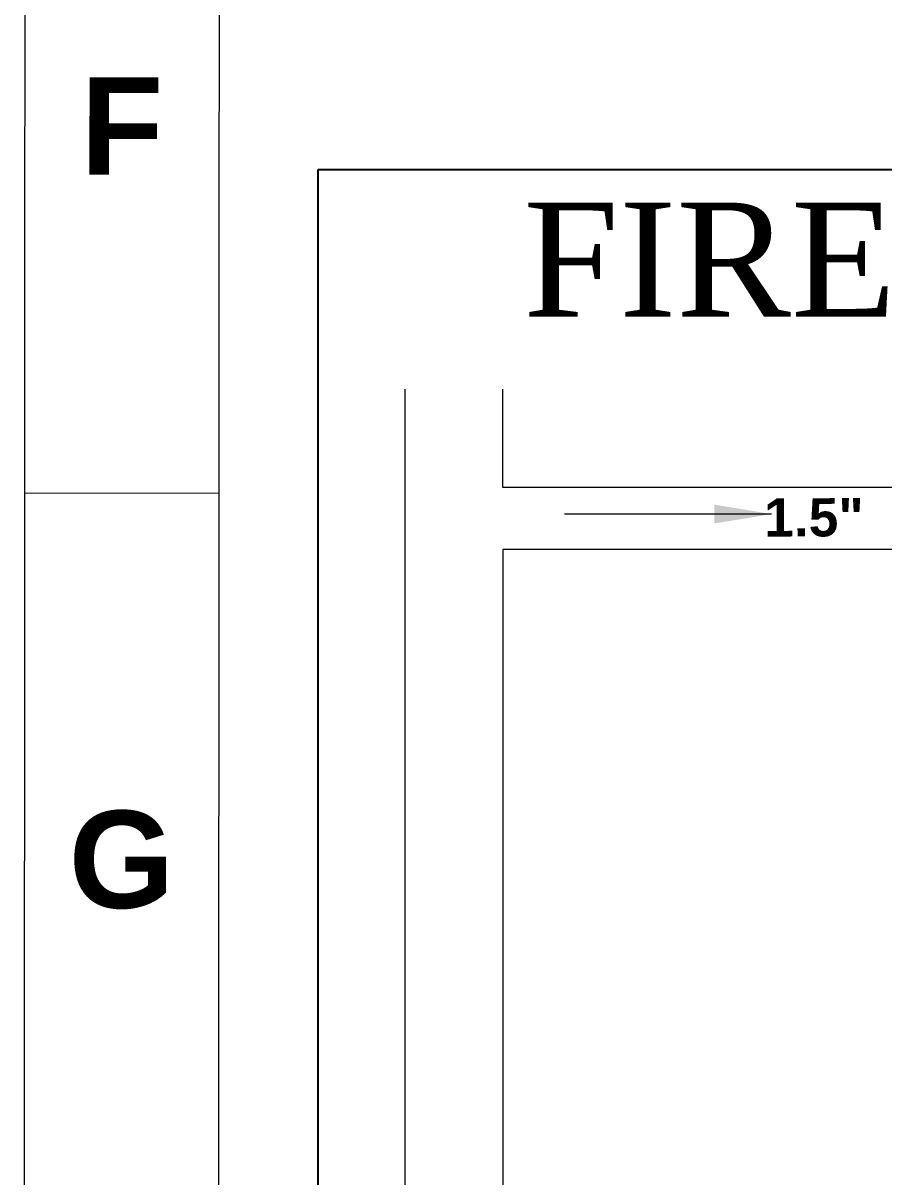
# Model space of a CAD drawing. Header units: inches. Extents: x -98933 to 1585249, y -3352739 to 192771.
# Drawn here: x -2378.6 to -2156, y 49268.2 to 49566.5 of the extents above; entities that cross this region are included whole.
import ezdxf

# ---------------------------------------------------------------- set-up
doc = ezdxf.new("R2010")
doc.units = ezdxf.units.IN
doc.header["$MEASUREMENT"] = 0
doc.layers.get('0').update_dxf_attribs({"lineweight": 0})
doc.layers.add('ball v', color=7, linetype='Continuous', lineweight=0, true_color=0x1e12ca)
for name, color, linetype, lineweight in [('DIM', 7, 'Continuous', 0), ('Inline', 7, 'Continuous', 0), ('Outline', 7, 'Continuous', 0), ('Scale', 7, 'Continuous', 0), ('Scale_Text', 7, 'Continuous', 0), ('Smoke Detector', 3, 'Continuous', 25), ('Text 2', 7, 'Continuous', 25), ('Titelblk', 7, 'Continuous', 25), ('TITLE', 7, 'Continuous', 20)]:
    doc.layers.add(name, color=color, linetype=linetype, lineweight=lineweight)
doc.styles.add('ARIAL', font='times.ttf')
doc.styles.add('arial narrow', font='tahoma.ttf')
doc.styles.get("Standard").update_dxf_attribs({"font": 'arialbd.ttf', "height": 24})
doc.dimstyles.new('Small', dxfattribs={"dimscale": 0, "dimtxt": 6, "dimasz": 6, "dimexe": 1, "dimexo": 1, "dimgap": 1.5, "dimtad": 0, "dimdec": 0, "dimzin": 3, "dimdsep": 46, "dimlunit": 4, "dimtxsty": 'arial narrow', "dimcen": 1, "dimdle": 1, "dimclrd": 256, "dimclre": 256, "dimclrt": 7, "dimadec": 0, "dimazin": 0, "dimtfac": 1, "dimtdec": 0, "dimtmove": 0, "dimatfit": 3, "dimfxl": 1, "dimtolj": 1, "dimtzin": 0, "dimlwd": 0, "dimlwe": -1, "dimarcsym": 0})

# ---------------------------------------------------------------- blocks, each defined once
blk = doc.blocks.new('PAGE')
at = {"layer": 'Inline', "color": 252, "lineweight": 15}
blk.add_lwpolyline([(178051640.63, 22656441.11), (178051640.63, 22657235.79), (178050505.36, 22657235.79), (178050505.36, 22656441.11)], close=True, dxfattribs=at)
at = {"layer": 'Outline', "color": 252, "lineweight": 15}
blk.add_lwpolyline([(178050483.42, 22657252.66), (178050483.42, 22656424.24)], dxfattribs=at)
at = {"layer": 'Scale', "color": 252, "lineweight": 9}
blk.add_line((178050483.42, 22656755.67), (178050505.36, 22656755.67), dxfattribs=at)
at = {"layer": 'Scale_Text', "color": 252, "lineweight": 13, "char_height": 10.97, "width": 8.3603, "attachment_point": 5}
for s, insert in [('F', (178050494.39, 22656797.06)), ('G', (178050494.39, 22656714.27))]:
    blk.add_mtext(s, dxfattribs=dict(at, insert=insert))
blk = doc.blocks.new('Title')
at = {"layer": 'Titelblk', "color": 3, "linetype": 'Continuous', "lineweight": 0, "xscale": 3.014611567961765, "yscale": 3.014611567959946, "zscale": 3.014611567966516}
blk.add_blockref('PAGE', (-536855255.83, -68388223.96), dxfattribs=at)
blk = doc.blocks.new('jk')
at = {"layer": 'ball v', "color": 1, "lineweight": 0}
for p, q in [((1054.676, 10709.703, 0.136), (1054.676, 10647.672, 0.136)), ((1059.808, 10704.562, 0.136), (1059.808, 10709.713, 0.136)), ((1096.569, 10704.562), (1059.808, 10704.562, 0.126)), ((1096.569, 10701.314), (1059.808, 10701.322, 0.232)), ((1059.808, 10701.322, 0.136), (1059.808, 10647.672, 0.136))]:
    blk.add_line(p, q, dxfattribs=at)
at = {"layer": 'DIM', "color": 6, "lineweight": 0, "insert": (1078.681, 10704.01, 1.443), "char_height": 2, "width": 1.49963, "attachment_point": 3, "rotation": 0.13921}
blk.add_mtext('\\pt2.001;1.5"', dxfattribs=at)
at = {"layer": 'Text 2', "color": 7, "lineweight": 0, "style": 'ARIAL'}
blk.add_text('FIRE RAC HOSE BOX', height=5.96019, dxfattribs=at).set_placement((1060.873, 10713.506, 0.022))
at = {"color": 1, "lineweight": 0}
blk.add_leader([(1073.868, 10703.174, -4.804), (1063.031, 10703.174, -4.804)], dimstyle='Small', override={"dimscale": 1, "dimasz": 3, "dimtad": 0, "dimclrd": 6, "dimfxl": 0.18}, dxfattribs=at)

msp = doc.modelspace()

# ---------------------------------------------------------------- linework, layer by layer
at = {"layer": 'DIM', "color": 7, "lineweight": -2}
for p, q in [((-2302.32, 49528.66), (-1847.97, 49528.66)), ((-2302.32, 49096.42), (-2302.32, 49528.66))]:
    msp.add_line(p, q, dxfattribs=at)

# ---------------------------------------------------------------- block references
at = {"layer": 'Smoke Detector', "color": 10, "linetype": 'ByBlock', "lineweight": -2, "xscale": 4.94299993471941, "yscale": 4.942999935970875, "zscale": 4.942999935314787}
msp.add_blockref('jk', (-7493.12, -3466.18, -2.72), dxfattribs=at)
at = {"layer": 'TITLE', "xscale": 0.7603744908821076, "yscale": 0.7603744908810768, "zscale": 0.7603744845895826, "rotation": 359.9723273306346}
msp.add_blockref('Title', (75370.65, 115488.8), dxfattribs=at)

doc.saveas('drawing.dxf')
